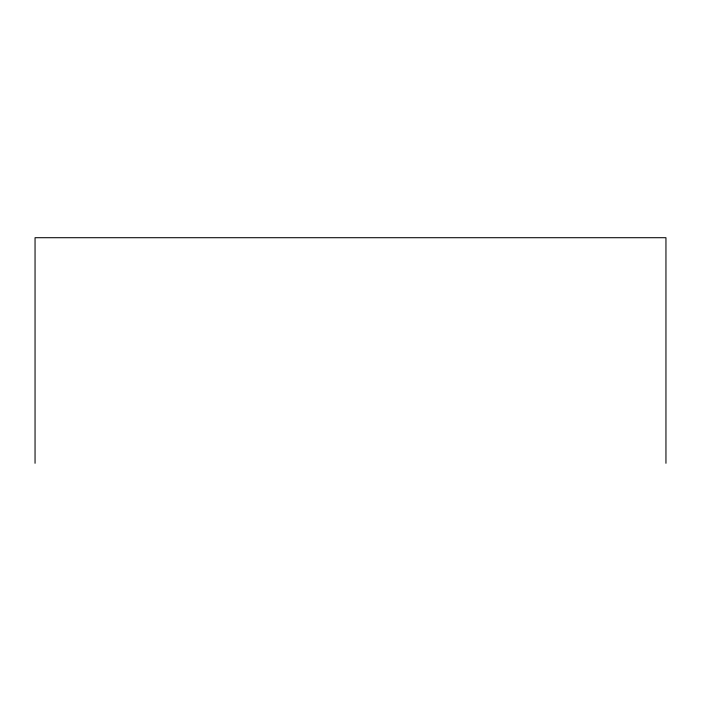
<?xml version="1.0" encoding="UTF-8"?>
<svg xmlns="http://www.w3.org/2000/svg" width="701" height="701" viewBox="0 0 701 701"><rect width="100%" height="100%" fill="white"/><g stroke="black" fill="none" stroke-linecap="round" stroke-linejoin="round"><path stroke-width="1.05" d="M665.95 463.291L665.95 237.709L35.05 237.709L35.05 463.291"/></g></svg>
